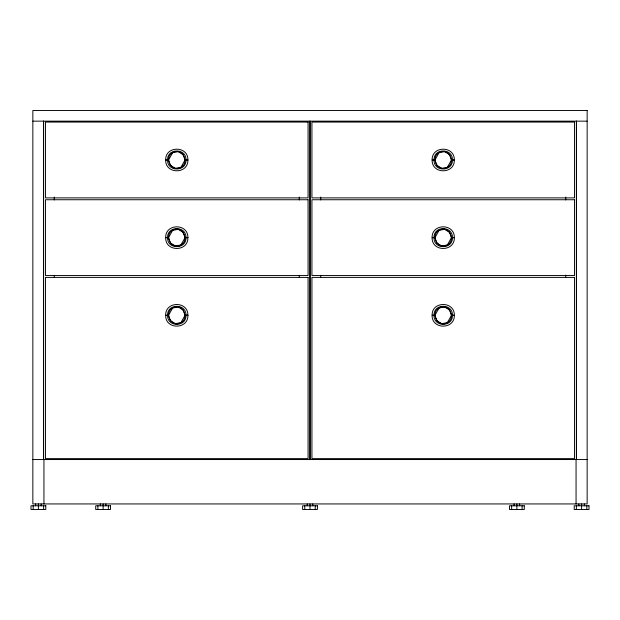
<?xml version="1.0" encoding="UTF-8"?>
<svg xmlns="http://www.w3.org/2000/svg" width="620" height="620" viewBox="0 0 620 620"><rect width="100%" height="100%" fill="white"/><g stroke="black" fill="none" stroke-linecap="round" stroke-linejoin="round"><path stroke-width="0.93" d="M167.563 159.968C167.137 147.994 186.426 147.994 185.992 159.968C186.465 171.972 167.113 171.988 167.563 159.983L165.687 159.968C165.183 145.592 188.371 145.592 187.875 159.968C188.418 174.375 165.168 174.391 165.687 159.983L168.5 159.968L172.655 152.66C181.823 147.049 190.208 162.254 180.9 167.307C171.732 172.918 163.355 157.713 172.655 152.66L178.211 151.66L183.109 154.535L185.055 159.968L180.9 167.307L175.351 168.307L170.453 165.431L168.5 159.983M167.563 237.631C167.137 225.657 186.426 225.657 185.992 237.631C186.465 249.635 167.113 249.651 167.563 237.646L165.687 237.631C165.183 223.254 188.371 223.254 187.875 237.631C188.418 252.038 165.168 252.061 165.687 237.646L168.5 237.631L172.655 230.322C181.823 224.711 190.208 239.917 180.9 244.978C171.732 250.588 163.355 235.383 172.655 230.322L178.211 229.33L183.109 232.206L185.055 237.631L180.9 244.978L175.351 245.97L170.453 243.094L168.5 237.646M167.563 315.301C167.137 303.327 186.426 303.327 185.992 315.301C186.465 327.306 167.113 327.321 167.563 315.317L165.687 315.301C165.183 300.925 188.371 300.925 187.875 315.301C188.418 329.708 165.168 329.724 165.687 315.317L168.5 315.301L172.655 307.993C181.823 302.382 190.208 317.587 180.9 322.64C171.732 328.251 163.355 313.046 172.655 307.993L178.211 306.993L183.109 309.868L185.055 315.301L180.9 322.64L175.351 323.64L170.453 320.765L168.5 315.317M434.008 159.968C433.574 147.994 452.864 147.994 452.437 159.968C452.902 171.972 433.558 171.988 434 159.983L432.125 159.968C431.629 145.592 454.817 145.592 454.313 159.968C454.855 174.375 431.605 174.391 432.125 159.983L434.946 159.968L439.1 152.66C448.268 147.049 456.646 162.254 447.346 167.307C438.177 172.918 429.792 157.713 439.1 152.66L444.649 151.66L449.546 154.535L451.5 159.968L447.346 167.307L441.789 168.307L436.891 165.431L434.938 159.983M434.008 237.631C433.574 225.657 452.864 225.657 452.437 237.631C452.902 249.635 433.558 249.651 434 237.646L432.125 237.631C431.629 223.254 454.817 223.254 454.313 237.631C454.855 252.038 431.605 252.061 432.125 237.646L434.946 237.631L439.1 230.322C448.268 224.711 456.646 239.917 447.346 244.978C438.177 250.588 429.792 235.383 439.1 230.322L444.649 229.33L449.546 232.206L451.5 237.631L447.346 244.978L441.789 245.97L436.891 243.094L434.938 237.646M434.008 315.301C433.574 303.327 452.864 303.327 452.437 315.301C452.902 327.306 433.558 327.321 434 315.317L432.125 315.301C431.629 300.925 454.817 300.925 454.313 315.301C454.855 329.708 431.605 329.724 432.125 315.317L434.946 315.301L439.1 307.993C448.268 302.382 456.646 317.587 447.346 322.64C438.177 328.251 429.792 313.046 439.1 307.993L444.649 306.993L449.546 309.868L451.5 315.301L447.346 322.64L441.789 323.64L436.891 320.765L434.938 315.317M32.852 121.148L587.148 121.148M185.992 159.968L187.875 159.968L185.055 159.968M451.5 159.968L454.313 159.983L452.437 159.968M185.992 237.631L187.875 237.631L185.055 237.631M451.5 237.631L454.313 237.646L452.437 237.631M185.992 315.301L187.875 315.301L185.055 315.301M451.5 315.301L454.313 315.317L452.437 315.301M32.852 459.552L587.148 459.552M586.83 505.788L586.83 509.485M584.373 503.936L584.373 505.788M581.607 503.936L581.607 509.485M578.832 503.936L578.832 505.788M576.515 121.148L576.515 459.552M576.368 121.148L576.368 459.552M576.375 505.788L576.375 509.485M576.058 459.552L576.058 503.936M565.735 197.036L565.735 199.935M565.735 275.117L565.735 277.295M522.11 505.788L522.11 509.485M519.653 503.936L519.653 505.788M516.879 503.936L516.879 509.485M514.104 503.936L514.104 505.788M511.647 505.788L511.647 509.485M320.711 197.036L320.711 199.935M320.711 275.365L320.711 277.295M315.231 505.788L315.231 509.485M312.774 503.936L312.774 505.788M310.078 121.148L310.078 459.552M310 503.936L310 509.485M309.923 121.148L309.923 459.552M307.226 503.936L307.226 505.788M304.769 505.788L304.769 509.485M299.29 197.036L299.29 199.935M299.29 275.365L299.29 277.295M108.353 505.788L108.353 509.485M105.896 503.936L105.896 505.788M103.122 503.936L103.122 509.485M100.347 503.936L100.347 505.788M97.89 505.788L97.89 509.485M54.265 197.036L54.265 199.935M54.265 275.365L54.265 277.295M43.943 459.552L43.943 503.936M43.633 121.148L43.633 459.552M43.625 505.788L43.625 509.485M43.485 121.148L43.485 459.552M41.168 503.936L41.168 505.788M38.394 503.936L38.394 509.485M35.627 503.936L35.627 505.788M33.17 505.788L33.17 509.485M587.148 110.515L32.852 110.515L32.852 503.936L587.148 503.936L587.148 110.515M308.07 122.07L45.485 122.07L45.485 197.889L308.07 197.889L308.07 122.07M574.515 122.07L311.93 122.07L311.93 197.889L574.515 197.889L574.515 122.07M308.07 199.741L45.485 199.741L45.485 275.559L308.07 275.559L308.07 199.741M574.515 199.741L311.93 199.741L311.93 275.559L574.515 275.559L574.515 199.741M308.07 277.411L45.485 277.411L45.485 458.63L308.07 458.63L308.07 277.411M574.515 277.411L311.93 277.411L311.93 458.63L574.515 458.63L574.515 277.411M45.795 505.788L31 505.788L31 509.485L45.795 509.485L45.795 505.788M110.515 505.788L95.72 505.788L95.72 509.485L110.515 509.485L110.515 505.788M317.394 505.788L302.606 505.788L302.606 509.485L317.394 509.485L317.394 505.788M524.28 505.788L509.485 505.788L509.485 509.485L524.28 509.485L524.28 505.788M589 505.788L574.205 505.788L574.205 509.485L589 509.485L589 505.788"/></g></svg>
